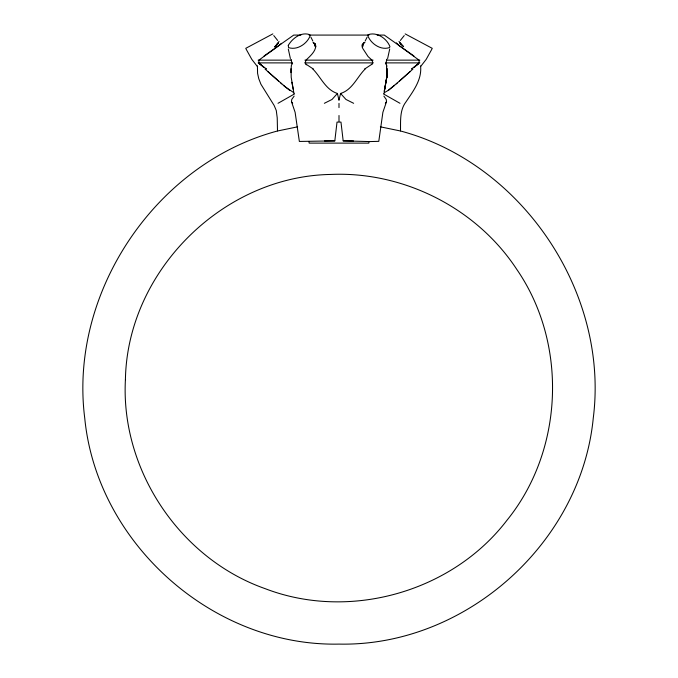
<?xml version="1.0" encoding="UTF-8"?>
<svg xmlns="http://www.w3.org/2000/svg" width="678" height="678" viewBox="0 0 678 678"><rect width="100%" height="100%" fill="white"/><g stroke="black" fill="none" stroke-linecap="round" stroke-linejoin="round"><path stroke-width="1.02" d="M338.992 107.607L339 103.387M339 115.506L339 121.354M290.955 72.597L291.057 68.427L291.201 77.334L293.964 93.589M257.42 65.893L257.572 73.3L258.759 78.682L260.911 84.216L274.158 105.488L276.285 110.531L277.226 117.887L277.505 130.99L297.625 126.828M363.772 42.867L362.645 44.612L362.569 46.892L363.772 42.867L365.035 42.163M291.193 67.766L291.404 65.105L292.591 63.376M383.875 96.132L386.24 99.446L386.536 101.624L382.892 112.285L378.79 141.346L369.713 141.575L343.178 140.871L340.975 122.099L337.017 122.099L334.822 140.871L299.362 141.448L295.108 112.285L291.464 101.624L291.76 99.446L294.125 96.132M339 99.971L340.585 93.471C352.433 89.818 357.009 77.148 365.179 68.97L364.73 68.97L371.985 64.19M369.052 141.651L368.815 143.117L309.185 143.117L308.948 141.651M384.036 93.589L386.884 76.3L386.875 68.325L386.799 77.334L384.265 91.327L386.884 76.3L386.799 77.334L386.621 65.232M389.706 49.019L387.63 58.528M281.531 43.324C276.183 48.087 265.937 54.757 258.988 60.122L258.784 62.901L261.759 65.512M385.918 63.562L386.816 59.172M367.078 37.231L365.213 40.883M431.928 49.053L426.216 59.342L420.699 66.444M362.645 43.867L361.993 45.129L362.188 47.079A40.816 24.806 8.8 0 0 362.908 48.68L368.052 56.537L371.959 60.122L372.875 62.901L372.044 64.105M404.232 35.57L400.351 40.443M362.984 44.714L363.891 43.282M306.015 64.19L313.253 68.97L312.812 68.97C320.957 77.207 325.593 89.759 337.415 93.471L332.05 99.446L324.355 103.302M385.341 103.302L386.536 101.624M279.022 41.451L275.014 47.036L278.133 43.282L274.683 46.892L278.065 43.087L276.751 44.612M413.885 67.546L418.419 63.842M418.445 63.656L411.47 68.97L413.029 68.97L396.274 83.86M410.156 71.563L406.817 74.538M415.089 66.537L414.038 67.461M406.088 75.19L399.325 81.182M416.241 65.512L419.216 62.901L419.012 60.122L399.249 45.706L396.359 42.926L396.63 43.477M397.079 83.148L388.274 90.394L384.833 92.369M394.638 85.284L388.274 90.394M264.098 55.96L293.735 35.078L300.871 35.078M278.014 103.302L294.515 93.928M245.733 48.35L272.836 33.9M277.294 131.04C155.355 163.686 68.775 292.981 84.742 418.156C96.92 543.502 213.095 646.736 339 644.1C464.905 646.736 581.08 543.502 593.258 418.156C609.225 292.981 522.645 163.686 400.706 131.04M334.822 140.871L324.465 140.956M309.058 35.078L368.942 35.078M377.129 35.078L384.265 35.078L413.902 55.96M258.165 60.139L291.286 60.139M304.922 60.139L373.078 60.139M386.714 60.139L419.835 60.139M258.165 62.885L292.337 62.885M304.922 62.885L373.078 62.885M385.663 62.885L419.835 62.885M353.535 140.956L343.178 140.871M420.58 65.893C422.114 79.673 413.156 91.174 405.936 101.954C399.554 110.251 400.706 121.167 400.495 130.99L380.375 126.837M353.645 103.302L345.95 99.446L340.585 93.471M258.564 63.19L266.53 68.97L264.962 68.97L278.675 81.182M314.982 43.68L315.355 43.867C317.338 50.197 310.117 56.079 306.032 60.122L305.117 62.901L306.346 64.8M405.164 33.9L432.267 48.35M293.701 92.606L285.362 86.945L271.946 75.216M312.965 42.163L315.355 44.612L315.753 47.036L314.16 43.087L315.355 44.612M383.485 93.928L399.986 103.302M259.979 64.079L261.072 64.918M289.726 90.394L283.362 85.284M263.327 66.91L263.962 67.461L261.962 65.647L263.174 66.783M281.726 83.86L280.921 83.148M271.183 74.538L267.844 71.563M398.978 41.451L403.596 46.689L399.867 43.282M257.301 66.444L251.784 59.342L246.072 49.053M277.649 40.443L273.768 35.57M399.995 42.867L401.359 44.68M291.464 101.624L292.659 103.302M385.409 63.376L386.596 65.105L386.697 66.656M312.787 40.883L310.922 37.231M292.082 63.562L291.099 59.444M337.415 93.471L338.966 100.175M290.37 58.528L288.294 49.019M293.269 89.428L291.854 82.284M125.413 379.672C120.574 469.879 179.823 558.553 265.013 588.606C349.314 621.082 451.963 592.131 506.864 520.399C563.799 450.268 567.986 343.695 516.729 269.31C476.685 208.197 403.588 171.212 330.711 174.441C222.554 176.314 127.227 271.463 125.413 379.672M288.277 45.367L288.557 47.596C297.278 50.604 307.244 43.612 310.236 35.595L309.727 34.654C301.168 31.62 292.464 38.282 288.277 45.367M368.273 34.654L367.764 35.595C370.756 43.612 380.722 50.604 389.443 47.596L389.943 46.663C386.96 38.646 376.993 31.646 368.273 34.654M315.177 44.68L314.109 43.282L315.431 46.892L315.177 44.68"/></g></svg>
